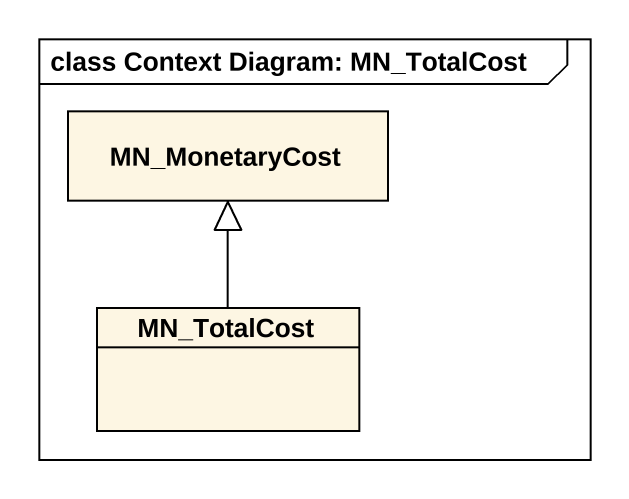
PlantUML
@startuml
mainframe class Context Diagram: MN_TotalCost
hide circle
hide empty members
class MN_MonetaryCost
class MN_TotalCost
MN_TotalCost -up-|> MN_MonetaryCost
@enduml
